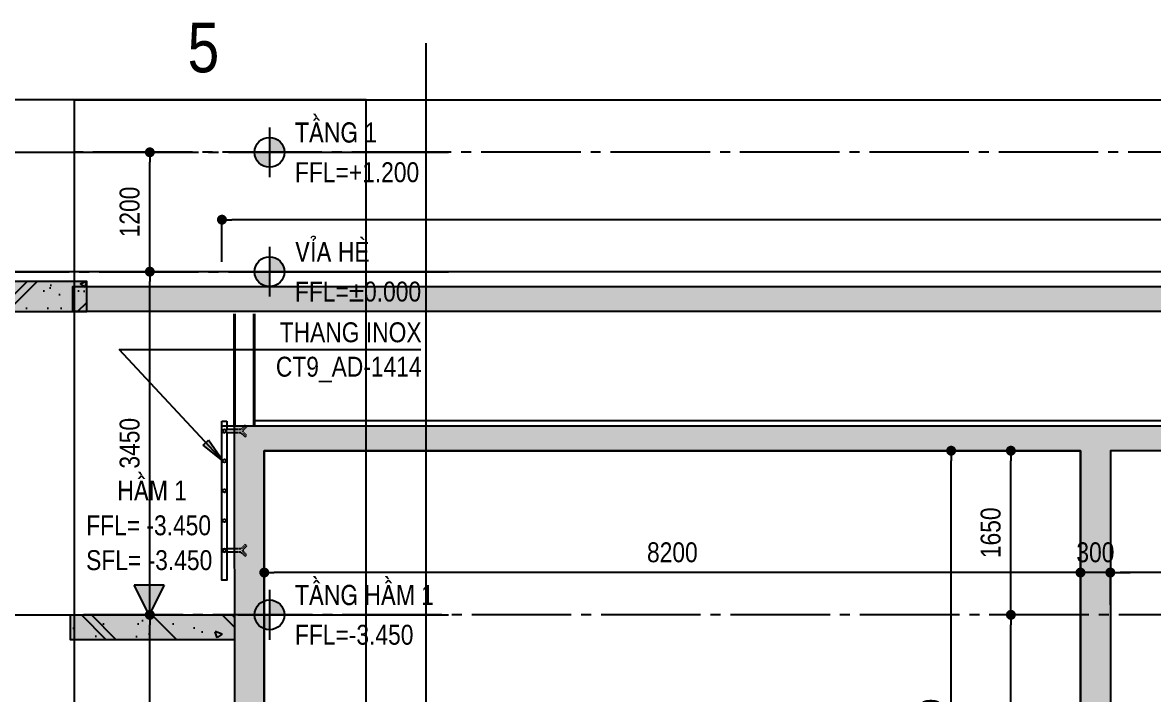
# Model space of a CAD drawing. Header units: millimetres. Extents: x -3021235 to -2791292, y 574414 to 656108.
# Drawn here: x -2848912 to -2837552, y 604693 to 611447 of the extents above; entities that cross this region are included whole.
import ezdxf
from ezdxf.enums import TextEntityAlignment as Align
from ezdxf.xclip import XClip

# ---------------------------------------------------------------- set-up
doc = ezdxf.new("R2010")
doc.units = ezdxf.units.MM
doc.header["$LTSCALE"] = 100
doc.header["$MEASUREMENT"] = 0
for name, pattern in [('Grid level_tw b$0$Center101', [13, 10, -1, 1, -1]), ('Grid level_tw b$0$Grid A-F$0$Center101', [13, 10, -1, 1, -1]), ('Grid Line 200$0$Center101', [13, 10, -1, 1, -1]), ('HTT Hidden 10.5', [1.5, 1, -0.5])]:
    doc.linetypes.add(name, pattern=pattern)
doc.layers.get('0').update_dxf_attribs({"lineweight": 9})
doc.layers.get('Defpoints').update_dxf_attribs({"color": 254, "lineweight": 0})
for name, color, linetype in [('3Text', 3, 'Continuous'), ('Concrete Hatch', 218, 'Continuous'), ('Concrete Line', 6, 'Continuous'), ('Concrete Solid', 216, 'Continuous'), ('Dim 100', 14, 'Continuous'), ('Floor', 3, 'Continuous'), ('Grid level_tw b$0$Basement Grid Line', 250, 'Grid level_tw b$0$Center101'), ('Grid level_tw b$0$Grid Line', 251, 'Grid level_tw b$0$Grid A-F$0$Center101'), ('Grid Line 200$0$Grid Line', 251, 'Grid Line 200$0$Center101'), ('Hatch vat lieu', 252, 'Continuous'), ('Ky hieu Truc', 1, 'Continuous'), ('Level', 94, 'Continuous'), ('Net cat Betong', 6, 'Continuous'), ('Net thay Tuong', 3, 'Continuous'), ('Podium Level', 94, 'Continuous'), ('Sanitary', 40, 'Continuous')]:
    doc.layers.add(name, color=color, linetype=linetype)
doc.layers.add('Net cat Tuong', color=4, linetype='Continuous', lineweight=40)
doc.styles.add('Chi Tiet Ramp DD$0$VNI-HelveC', font='VHELVCN_0.TTF')
doc.styles.add('Grid Line 200$0$VNI-HelveCB', font='VHELVCB_0.TTF')
doc.styles.add('VNI-HelveC', font='VHELVCN_0.TTF')
doc.dimstyles.new('DIM 100', dxfattribs={"dimscale": 100, "dimtxt": 2, "dimasz": 1, "dimexe": 0, "dimexo": 1, "dimgap": 1, "dimtad": 1, "dimdec": 0, "dimzin": 12, "dimdsep": 46, "dimtxsty": 'Chi Tiet Ramp DD$0$VNI-HelveC', "dimblk": 'Chi Tiet Ramp DD$0$_Dot', "dimcen": 1, "dimclrd": 256, "dimclre": 256, "dimclrt": 3, "dimadec": 0, "dimazin": 0, "dimtfac": 1, "dimtdec": 0, "dimtix": 1, "dimtmove": 2, "dimatfit": 3, "dimldrblk": 'Chi Tiet Ramp DD$0$HTT Arrow 30', "dimfxl": 0, "dimtolj": 1, "dimtzin": 0, "dimarcsym": 0})

# ---------------------------------------------------------------- blocks, each defined once
blk = doc.blocks.new('Grid level_tw b')
at = {"layer": 'Grid level_tw b$0$Basement Grid Line'}
blk.add_line((-48392.10243123888, -3449.999999999982), (127204.581540275, -3449.999999999993), dxfattribs=at)
at = {"layer": 'Grid level_tw b$0$Grid Line'}
for p, q in [((-48487.32671347362, 1200.000000000015), (127204.581540275, 1200.000000000004)), ((-48487.32671347355, 1.818989403545856e-11), (127204.581540275, 7.048583938740194e-12))]:
    blk.add_line(p, q, dxfattribs=at)
at = {"layer": 'Grid level_tw b$0$Grid Line', "color": 1}
for p, q in [((-48487.32671347355, 1.818989403545856e-11), (127204.581540275, 7.048583938740194e-12)), ((-48487.32671347362, 1.455191522836685e-11), (127204.581540275, 3.637978807091713e-12))]:
    blk.add_line(p, q, dxfattribs=at)
blk = doc.blocks.new('A$C0075390C')
h = blk.add_hatch(color=1)
h.paths.add_polyline_path([(-150, 150), (-150, 0), (0, 0, 0.4142135623730951)])
h.paths.add_polyline_path([(-150, 0), (-300, 0, 0.4142135623730951), (-150, -150)])
at = {"color": 1}
for p, q in [((-150, 250), (-150, -250)), ((-400, 0), (1650, 0))]:
    blk.add_line(p, q, dxfattribs=at)
blk.add_circle((-150, 0), 150, dxfattribs=at)
at = {"color": 0, "linetype": 'ByBlock', "lineweight": -2, "style": 'VNI-HelveC'}
for tag, p in [('FLOOR', (105.6415034199454, 100)), ('ELEVATION', (105.6415034199454, -300))]:
    blk.add_attdef(tag, p, '', height=200, dxfattribs=at)
blk = doc.blocks.new('Chi Tiet Ramp DD$0$_Dot')
at = {"color": 0, "linetype": 'ByBlock', "lineweight": -2}
blk.add_line((-0.5, 0), (-1, 0), dxfattribs=at)
at = {"color": 0, "linetype": 'ByBlock', "const_width": 0.5}
blk.add_lwpolyline([(-0.25, 0, 1), (0.25, 0, 1)], format="xyb", close=True, dxfattribs=at)
blk = doc.blocks.new('*D588')
at = {"layer": 'Defpoints', "color": 0, "transparency": 16777216}
for p in [(-2936929.574228478, 563949.2271413739), (-2935657.249081146, 563949.2271413739), (-2936929.574228478, 560649.2271413739)]:
    blk.add_point(p, dxfattribs=at)
at = {"layer": 'Dim 100', "lineweight": -2, "transparency": 16777216}
for p, q in [((-2936829.574228478, 563949.2271413739), (-2935657.249081146, 563949.2271413739)), ((-2935657.249081146, 560749.2271413739), (-2935657.249081146, 563849.2271413739)), ((-2936829.574228478, 560649.2271413739), (-2935657.249081146, 560649.2271413739))]:
    blk.add_line(p, q, dxfattribs=at)
at = {"layer": 'Dim 100', "lineweight": -2, "transparency": 16777216, "xscale": 100, "yscale": 100, "zscale": 100}
for p, rotation in [((-2935657.249081146, 563949.2271413739), 90), ((-2935657.249081146, 560649.2271413739), 270)]:
    blk.add_blockref('Chi Tiet Ramp DD$0$_Dot', p, dxfattribs=dict(at, rotation=rotation))
at = {"layer": 'Dim 100', "color": 3, "transparency": 16777216, "insert": (-2935859.382414479, 562299.227141374), "char_height": 200, "attachment_point": 5, "rotation": 90.00000000000001, "style": 'Chi Tiet Ramp DD$0$VNI-HelveC'}
blk.add_mtext('\\A1;3300', dxfattribs=at)
blk = doc.blocks.new('Chi Tiet Ramp DD$0$HTT Arrow 30')
blk.add_hatch(color=256).paths.add_polyline_path([(-2.5, 0.3750000000000002), (-2.5, -0.3749999999999998), (0, 0)])
at = {"color": 0, "linetype": 'ByBlock', "lineweight": -2}
for p, q in [((0, 0), (-2.5, 0.3750000000000002)), ((-2.5, -0.3749999999999998), (-2.5, 0.3750000000000002)), ((0, 0), (-2.5, -0.3749999999999998))]:
    blk.add_line(p, q, dxfattribs=at)
blk = doc.blocks.new('*D589')
at = {"layer": 'Defpoints', "color": 0, "transparency": 16777216}
for p in [(-2936929.146805762, 567399.5373979338), (-2935657.249081146, 567399.5373979338), (-2936929.574228478, 563949.2271413739)]:
    blk.add_point(p, dxfattribs=at)
at = {"layer": 'Dim 100', "lineweight": -2, "transparency": 16777216}
for p, q in [((-2936829.146805762, 567399.5373979338), (-2935657.249081146, 567399.5373979338)), ((-2935657.249081146, 564049.2271413739), (-2935657.249081146, 567299.5373979338)), ((-2936829.574228478, 563949.2271413739), (-2935657.249081146, 563949.2271413739))]:
    blk.add_line(p, q, dxfattribs=at)
at = {"layer": 'Dim 100', "lineweight": -2, "transparency": 16777216, "xscale": 100, "yscale": 100, "zscale": 100}
for p, rotation in [((-2935657.249081146, 567399.5373979338), 90), ((-2935657.249081146, 563949.2271413739), 270)]:
    blk.add_blockref('Chi Tiet Ramp DD$0$_Dot', p, dxfattribs=dict(at, rotation=rotation))
at = {"layer": 'Dim 100', "color": 3, "transparency": 16777216, "insert": (-2935859.382414479, 565674.382269654), "char_height": 200, "attachment_point": 5, "rotation": 90.00000000000001, "style": 'Chi Tiet Ramp DD$0$VNI-HelveC'}
blk.add_mtext('\\A1;3450', dxfattribs=at)
blk = doc.blocks.new('*D590')
at = {"layer": 'Defpoints', "color": 0, "transparency": 16777216}
for p in [(-2936928.85408716, 568599.5373260535), (-2935657.249081146, 568599.5373260535), (-2936929.146805762, 567399.5373979338)]:
    blk.add_point(p, dxfattribs=at)
at = {"layer": 'Dim 100', "lineweight": -2, "transparency": 16777216}
for p, q in [((-2936828.85408716, 568599.5373260535), (-2935657.249081146, 568599.5373260535)), ((-2935657.249081146, 567499.5373979338), (-2935657.249081146, 568499.5373260535)), ((-2936829.146805762, 567399.5373979338), (-2935657.249081146, 567399.5373979338))]:
    blk.add_line(p, q, dxfattribs=at)
at = {"layer": 'Dim 100', "lineweight": -2, "transparency": 16777216, "xscale": 100, "yscale": 100, "zscale": 100}
for p, rotation in [((-2935657.249081146, 568599.5373260535), 90), ((-2935657.249081146, 567399.5373979338), 270)]:
    blk.add_blockref('Chi Tiet Ramp DD$0$_Dot', p, dxfattribs=dict(at, rotation=rotation))
at = {"layer": 'Dim 100', "color": 3, "transparency": 16777216, "insert": (-2935859.382414479, 567999.5373619938), "char_height": 200, "attachment_point": 5, "rotation": 90.00000000000001, "style": 'Chi Tiet Ramp DD$0$VNI-HelveC'}
blk.add_mtext('\\A1;1200', dxfattribs=at)
blk = doc.blocks.new('*U573')
at = {"layer": 'Concrete Hatch'}
h = blk.add_hatch(dxfattribs=at)
h.set_pattern_fill('CONCRETE', color=256, scale=100, style=0, pattern_type=2)
h.set_pattern_definition([(45, (5550, -250.0000000000072), (-353.5533905932737, 353.5533905932738), []), (45, (5550, -150.0000000000072), (-707.1067811865474, 707.1067811865476), []), (49.99999999999999, (5550, -250.0000000000072), (717.2601826007534, -62.75213498259511), [75, -825]), (355, (5550, -250.0000000000072), (-138.751333613, 752.1921337000118), [60, -660]), (100.4514, (5609.77168, -255.2293400000071), (578.5093817140216, 689.4395420609536), [63.74019000000001, -701.142112]), (46.18420000000001, (5550, -50.00000000000716), (1067.241048625644, -165.5190143290181), [112.5, -1237.5]), (96.6356, (5638.936745000001, -63.79330700000719), (934.6627055487033, 974.1178709004417), [95.610288, -1051.713]), (351.1842, (5550, -50.00000000000716), (934.6619451336272, 974.1186009253246), [90, -990]), (21, (5650, -100.0000000000072), (596.9070521184617, -402.6188906653388), [75, -825]), (326.0000000000001, (5650, -100.0000000000072), (243.3153319215817, 725.150045046853), [60, -660]), (71.4514, (5699.742233000001, -133.5516060000072), (840.22262858149, 322.5304967099524), [63.74019000000001, -701.142112]), (37.50000000000001, (5550, -250.0000000000072), (12.15985531729067, 332.8938538313115), [0, -652, 0, -670, 0, -662.5]), (7.499999999999999, (5550, -250.0000000000072), (263.0695374421486, 394.4117118823602), [0, -382, 0, -637, 0, -252.5]), (327.5, (5327, -250.0000000000072), (533.8224361724091, -22.5548717343798), [0, -250, 0, -780, 0, -1035]), (317.5, (5227, -250.0000000000072), (583.1861693423863, 100.1049823323176), [0, -325, 0, -518, 0, -735]), (0, (5900, 99.99999999999284), (0, 1750), [175, -1575]), (0, (6425, 449.9999999999928), (0, 1750), [175, -1575]), (0, (6075, 1149.999999999993), (0, 1750), [175, -700, 175, -700]), (90, (5900, 99.99999999999284), (-1750, 1.071565949253934e-13), [175, -1575]), (90, (6075, 1149.999999999993), (-1750, 1.071565949253934e-13), [175, -1575]), (90, (6600, 449.9999999999928), (-1750, 1.071565949253934e-13), [175, -1575]), (90, (6950, 974.9999999999927), (-1750, 1.071565949253934e-13), [175, -1575]), (135, (6075, 99.99999999999284), (-1750.03271489421, 1.77635683940025e-13), [247.52, -2227.4]), (135, (6250, 1149.999999999993), (-1750.03271489421, 1.77635683940025e-13), [247.52, -2227.4]), (45, (6425, 449.9999999999928), (1.77635683940025e-13, 1750.03271489421), [247.52, -494.97, 247.52, -1484.91]), (0, (5200, -250.0000000000072), (175, 175), [-350, 0])])
h.paths.add_polyline_path([(-50, 50), (-50, -250.0000000000072), (5650, -250.0000000000073), (5650, 50)])
at = {"layer": 'Concrete Solid'}
blk.add_hatch(color=256, dxfattribs=at).paths.add_polyline_path([(-50, 50), (-50, -250.0000000000072), (5650, -250.0000000000073), (5650, 50)])
at = {"layer": 'Concrete Line'}
blk.add_lwpolyline([(-50, 50), (-50, -250.0000000000072), (5650, -250.0000000000073), (5650, 50)], close=True, dxfattribs=at)
blk = doc.blocks.new('Text ES3')
at = {"linetype": 'ByBlock', "lineweight": -2}
blk.add_hatch(color=0, dxfattribs=at).paths.add_polyline_path([(1.5, 3), (-1.5, 3), (0, -8.881784197001252e-16)])
at = {"color": 0, "linetype": 'ByBlock', "lineweight": -2}
for p, q in [((-1.5, 3), (1.5, 3)), ((-1.5, 3), (0, 0)), ((0, 0), (1.5, 3))]:
    blk.add_line(p, q, dxfattribs=at)
at = {"color": 0, "linetype": 'ByBlock', "lineweight": -2, "style": 'VNI-HelveC'}
for tag, p in [('TEXT1', (0, 12.5)), ('TEXT2', (0, 9)), ('TEXT3', (0, 5.5))]:
    blk.add_attdef(tag, text='', height=2, dxfattribs=at).set_placement(p, align=Align.MIDDLE_CENTER)
blk = doc.blocks.new('*D1037')
at = {"layer": 'Defpoints', "color": 0, "transparency": 16777216}
for p in [(-2922288.204424813, 555599.5513570067), (-2921436.225877381, 555599.5513570067), (-2921436.225877262, 552299.5513567682)]:
    blk.add_point(p, dxfattribs=at)
at = {"layer": 'Dim 100', "lineweight": -2, "transparency": 16777216}
for p, q in [((-2921536.225877381, 555599.5513570067), (-2922288.204424813, 555599.5513570067)), ((-2922288.204424813, 552399.5513567682), (-2922288.204424813, 555499.5513570067)), ((-2921536.225877262, 552299.5513567682), (-2922288.204424813, 552299.5513567682))]:
    blk.add_line(p, q, dxfattribs=at)
at = {"layer": 'Dim 100', "lineweight": -2, "transparency": 16777216, "xscale": 100, "yscale": 100, "zscale": 100}
for p, rotation in [((-2922288.204424813, 555599.5513570067), 90), ((-2922288.204424813, 552299.5513567682), 270)]:
    blk.add_blockref('Chi Tiet Ramp DD$0$_Dot', p, dxfattribs=dict(at, rotation=rotation))
at = {"layer": 'Dim 100', "color": 3, "transparency": 16777216, "insert": (-2922490.337758146, 553949.5513568883), "char_height": 200, "attachment_point": 5, "rotation": 90, "style": 'Chi Tiet Ramp DD$0$VNI-HelveC'}
blk.add_mtext('\\A1;3300', dxfattribs=at)
blk = doc.blocks.new('*D1038')
at = {"layer": 'Defpoints', "color": 0, "transparency": 16777216}
for p in [(-2922288.204424813, 557249.5513614691), (-2921588.935983057, 557249.5513614691), (-2921436.225877381, 555599.5513570067)]:
    blk.add_point(p, dxfattribs=at)
at = {"layer": 'Dim 100', "lineweight": -2, "transparency": 16777216}
for p, q in [((-2921688.935983057, 557249.5513614691), (-2922288.204424813, 557249.5513614691)), ((-2922288.204424813, 555699.5513570067), (-2922288.204424813, 557149.5513614691)), ((-2921536.225877381, 555599.5513570067), (-2922288.204424813, 555599.5513570067))]:
    blk.add_line(p, q, dxfattribs=at)
at = {"layer": 'Dim 100', "lineweight": -2, "transparency": 16777216, "xscale": 100, "yscale": 100, "zscale": 100}
for p, rotation in [((-2922288.204424813, 557249.5513614691), 90), ((-2922288.204424813, 555599.5513570067), 270)]:
    blk.add_blockref('Chi Tiet Ramp DD$0$_Dot', p, dxfattribs=dict(at, rotation=rotation))
at = {"layer": 'Dim 100', "color": 3, "transparency": 16777216, "insert": (-2922490.337758146, 556424.5513592387), "char_height": 200, "attachment_point": 5, "rotation": 90, "style": 'Chi Tiet Ramp DD$0$VNI-HelveC'}
blk.add_mtext('\\A1;1650', dxfattribs=at)
blk = doc.blocks.new('*U602')
at = {"layer": 'Concrete Hatch'}
h = blk.add_hatch(dxfattribs=at)
h.set_pattern_fill('CONCRETE', color=256, scale=100, style=0, pattern_type=2)
h.set_pattern_definition([(45, (-47000, -99.99999999999986), (-353.5533905932737, 353.5533905932738), []), (45, (-47000, 1.4210854715202e-13), (-707.1067811865474, 707.1067811865476), []), (49.99999999999999, (-47000, -99.99999999999986), (717.2601826007534, -62.75213498259511), [75, -825]), (355, (-47000, -99.99999999999986), (-138.751333613, 752.1921337000118), [60, -660]), (100.4514, (-46940.22832, -105.2293399999999), (578.5093817140216, 689.4395420609536), [63.74019000000001, -701.142112]), (46.18420000000002, (-47000, 100.0000000000001), (1067.241048625644, -165.5190143290181), [112.4999999999999, -1237.499999999999]), (96.6356, (-46911.063255, 86.20669300000014), (934.6627055487033, 974.1178709004417), [95.610288, -1051.713]), (351.1842, (-47000, 100.0000000000001), (934.6619451336272, 974.1186009253246), [90, -990]), (21, (-46900, 50.00000000000014), (596.9070521184617, -402.6188906653388), [75, -825]), (326.0000000000001, (-46900, 50.00000000000014), (243.3153319215817, 725.150045046853), [60, -660]), (71.4514, (-46850.257767, 16.44839400000014), (840.22262858149, 322.5304967099524), [63.74019000000001, -701.142112]), (37.50000000000001, (-47000, -99.99999999999986), (12.15985531729067, 332.8938538313115), [0, -652, 0, -670, 0, -662.5]), (7.499999999999999, (-47000, -99.99999999999986), (263.0695374421486, 394.4117118823602), [0, -382, 0, -637, 0, -252.5]), (327.5, (-47223, -99.99999999999986), (533.8224361724091, -22.5548717343798), [0, -250, 0, -780, 0, -1035]), (317.5, (-47323, -99.99999999999986), (583.1861693423863, 100.1049823323176), [0, -325, 0, -518, 0, -735]), (0, (-46650, 250.0000000000001), (0, 1750), [175, -1575]), (0, (-46125, 600.0000000000001), (0, 1750), [175, -1575]), (0, (-46475, 1300), (0, 1750), [175, -700, 175, -700]), (90, (-46650, 250.0000000000001), (-1750, 1.071565949253934e-13), [175, -1575]), (90, (-46475, 1300), (-1750, 1.071565949253934e-13), [175, -1575]), (90, (-45950, 600.0000000000001), (-1750, 1.071565949253934e-13), [175, -1575]), (90, (-45600, 1125), (-1750, 1.071565949253934e-13), [175, -1575]), (135, (-46475, 250.0000000000001), (-1750.03271489421, 1.77635683940025e-13), [247.52, -2227.4]), (135, (-46300, 1300), (-1750.03271489421, 1.77635683940025e-13), [247.52, -2227.4]), (45, (-46125, 600.0000000000001), (1.77635683940025e-13, 1750.03271489421), [247.52, -494.97, 247.52, -1484.91]), (0, (-47350, -99.99999999999986), (175, 175), [-350, 0])])
h.paths.add_polyline_path([(-50200, 100), (-50200, -149.9999999999999), (3250, -150), (3250, 100)])
at = {"layer": 'Concrete Solid'}
blk.add_hatch(color=256, dxfattribs=at).paths.add_polyline_path([(-50200, 100), (-50200, -149.9999999999999), (3250, -150), (3250, 100)])
at = {"layer": 'Concrete Line'}
blk.add_lwpolyline([(-50200, 100), (-50200, -149.9999999999999), (3250, -150), (3250, 100)], close=True, dxfattribs=at)
blk = doc.blocks.new('*U607')
at = {"layer": 'Concrete Hatch'}
h = blk.add_hatch(dxfattribs=at)
h.set_pattern_fill('CONCRETE', color=256, scale=100, style=0, pattern_type=2)
h.set_pattern_definition([(45, (1200, -99.99999999999986), (-353.5533905932737, 353.5533905932738), []), (45, (1200, 1.4210854715202e-13), (-707.1067811865474, 707.1067811865476), []), (49.99999999999999, (1200, -99.99999999999986), (717.2601826007534, -62.75213498259511), [75, -825]), (355, (1200, -99.99999999999986), (-138.751333613, 752.1921337000118), [60, -660]), (100.4514, (1259.77168, -105.2293399999999), (578.5093817140216, 689.4395420609536), [63.74019000000001, -701.142112]), (46.18420000000002, (1200, 100.0000000000001), (1067.241048625644, -165.5190143290181), [112.4999999999999, -1237.499999999999]), (96.6356, (1288.936745, 86.20669300000014), (934.6627055487033, 974.1178709004417), [95.610288, -1051.713]), (351.1842, (1200, 100.0000000000001), (934.6619451336272, 974.1186009253246), [90, -990]), (21, (1300, 50.00000000000014), (596.9070521184617, -402.6188906653388), [75, -825]), (326.0000000000001, (1300, 50.00000000000014), (243.3153319215817, 725.150045046853), [60, -660]), (71.4514, (1349.742233, 16.44839400000014), (840.22262858149, 322.5304967099524), [63.74019000000001, -701.142112]), (37.50000000000001, (1200, -99.99999999999986), (12.15985531729067, 332.8938538313115), [0, -652, 0, -670, 0, -662.5]), (7.499999999999999, (1200, -99.99999999999986), (263.0695374421486, 394.4117118823602), [0, -382, 0, -637, 0, -252.5]), (327.5, (977, -99.99999999999986), (533.8224361724091, -22.5548717343798), [0, -250, 0, -780, 0, -1035]), (317.5, (877, -99.99999999999986), (583.1861693423863, 100.1049823323176), [0, -325, 0, -518, 0, -735]), (0, (1550, 250.0000000000001), (0, 1750), [175, -1575]), (0, (2075, 600.0000000000001), (0, 1750), [175, -1575]), (0, (1725, 1300), (0, 1750), [175, -700, 175, -700]), (90, (1550, 250.0000000000001), (-1750, 1.071565949253934e-13), [175, -1575]), (90, (1725, 1300), (-1750, 1.071565949253934e-13), [175, -1575]), (90, (2250, 600.0000000000001), (-1750, 1.071565949253934e-13), [175, -1575]), (90, (2600, 1125), (-1750, 1.071565949253934e-13), [175, -1575]), (135, (1725, 250.0000000000001), (-1750.03271489421, 1.77635683940025e-13), [247.52, -2227.4]), (135, (1900, 1300), (-1750.03271489421, 1.77635683940025e-13), [247.52, -2227.4]), (45, (2075, 600.0000000000001), (1.77635683940025e-13, 1750.03271489421), [247.52, -494.97, 247.52, -1484.91]), (0, (850, -99.99999999999986), (175, 175), [-350, 0])])
h.paths.add_polyline_path([(-200, 100), (-200, -149.9999999999999), (1450, -150), (1450, 100)])
at = {"layer": 'Concrete Solid'}
blk.add_hatch(color=256, dxfattribs=at).paths.add_polyline_path([(-200, 100), (-200, -149.9999999999999), (1450, -150), (1450, 100)])
at = {"layer": 'Concrete Line'}
blk.add_lwpolyline([(-200, 100), (-200, -149.9999999999999), (1450, -150), (1450, 100)], close=True, dxfattribs=at)
blk = doc.blocks.new('*D1069')
at = {"layer": 'Defpoints', "color": 0, "transparency": 16777216}
for p in [(-2930213.935092024, 559572.3520826754), (-2930213.935092024, 559049.5513570065), (-2878913.935093445, 559049.5513570065)]:
    blk.add_point(p, dxfattribs=at)
at = {"layer": 'Dim 100', "lineweight": -2, "transparency": 16777216}
for p, q in [((-2930213.935092024, 559149.5513570065), (-2930213.935092024, 559572.3520826754)), ((-2879013.935093445, 559572.3520826754), (-2930113.935092024, 559572.3520826754)), ((-2878913.935093445, 559149.5513570065), (-2878913.935093445, 559572.3520826754))]:
    blk.add_line(p, q, dxfattribs=at)
at = {"layer": 'Dim 100', "lineweight": -2, "transparency": 16777216, "xscale": 100, "yscale": 100, "zscale": 100, "rotation": 180}
blk.add_blockref('Chi Tiet Ramp DD$0$_Dot', (-2930213.935092024, 559572.3520826754), dxfattribs=at)
at = {"layer": 'Dim 100', "lineweight": -2, "transparency": 16777216, "xscale": 100, "yscale": 100, "zscale": 100}
blk.add_blockref('Chi Tiet Ramp DD$0$_Dot', (-2878913.935093445, 559572.3520826754), dxfattribs=at)
at = {"layer": 'Dim 100', "color": 3, "transparency": 16777216, "insert": (-2904563.935092734, 559774.4854160087), "char_height": 200, "attachment_point": 5, "style": 'Chi Tiet Ramp DD$0$VNI-HelveC'}
blk.add_mtext('\\A1;51300', dxfattribs=at)
blk = doc.blocks.new('*D1070')
at = {"layer": 'Defpoints', "color": 0, "transparency": 16777216}
for p in [(-2922888.204424813, 557249.5513614691), (-2921588.935982433, 557249.5513614691), (-2921588.935982075, 551749.5513644617)]:
    blk.add_point(p, dxfattribs=at)
at = {"layer": 'Dim 100', "lineweight": -2, "transparency": 16777216}
for p, q in [((-2921688.935982433, 557249.5513614691), (-2922888.204424813, 557249.5513614691)), ((-2922888.204424813, 551849.5513644617), (-2922888.204424813, 557149.5513614691)), ((-2921688.935982075, 551749.5513644617), (-2922888.204424813, 551749.5513644617))]:
    blk.add_line(p, q, dxfattribs=at)
at = {"layer": 'Dim 100', "lineweight": -2, "transparency": 16777216, "xscale": 100, "yscale": 100, "zscale": 100}
for p, rotation in [((-2922888.204424813, 557249.5513614691), 90), ((-2922888.204424813, 551749.5513644617), 270)]:
    blk.add_blockref('Chi Tiet Ramp DD$0$_Dot', p, dxfattribs=dict(at, rotation=rotation))
at = {"layer": 'Dim 100', "color": 3, "transparency": 16777216, "insert": (-2923090.337758146, 554499.5513629662), "char_height": 200, "attachment_point": 5, "rotation": 90, "style": 'Chi Tiet Ramp DD$0$VNI-HelveC'}
blk.add_mtext('\\A1;5500', dxfattribs=at)
blk = doc.blocks.new('*D1087')
at = {"layer": 'Defpoints', "color": 0, "transparency": 16777216}
for p in [(-2921288.935976829, 556024.781147319), (-2921288.935976829, 555599.5513570065), (-2915613.935079469, 555599.5513570065)]:
    blk.add_point(p, dxfattribs=at)
at = {"layer": 'Dim 100', "lineweight": -2, "transparency": 16777216}
for p, q in [((-2921288.935976829, 555699.5513570065), (-2921288.935976829, 556024.781147319)), ((-2915713.935079469, 556024.781147319), (-2921188.935976829, 556024.781147319)), ((-2915613.935079469, 555699.5513570065), (-2915613.935079469, 556024.781147319))]:
    blk.add_line(p, q, dxfattribs=at)
at = {"layer": 'Dim 100', "lineweight": -2, "transparency": 16777216, "xscale": 100, "yscale": 100, "zscale": 100, "rotation": 180}
blk.add_blockref('Chi Tiet Ramp DD$0$_Dot', (-2921288.935976829, 556024.781147319), dxfattribs=at)
at = {"layer": 'Dim 100', "lineweight": -2, "transparency": 16777216, "xscale": 100, "yscale": 100, "zscale": 100}
blk.add_blockref('Chi Tiet Ramp DD$0$_Dot', (-2915613.935079469, 556024.781147319), dxfattribs=at)
at = {"layer": 'Dim 100', "color": 3, "transparency": 16777216, "insert": (-2918451.435528149, 556226.9144806523), "char_height": 200, "attachment_point": 5, "style": 'Chi Tiet Ramp DD$0$VNI-HelveC'}
blk.add_mtext('\\A1;5675', dxfattribs=at)
blk = doc.blocks.new('*D1088')
at = {"layer": 'Defpoints', "color": 0, "transparency": 16777216}
for p in [(-2921588.935982432, 556024.781147319), (-2921588.935982432, 555599.5513570065), (-2921288.935976829, 555599.5513570065)]:
    blk.add_point(p, dxfattribs=at)
at = {"layer": 'Dim 100', "lineweight": -2, "transparency": 16777216}
for p, q in [((-2921688.935982432, 556024.781147319), (-2921788.935982432, 556024.781147319)), ((-2921588.935982432, 555699.5513570065), (-2921588.935982432, 556024.781147319)), ((-2921288.935976829, 556024.781147319), (-2921588.935982432, 556024.781147319)), ((-2921288.935976829, 555699.5513570065), (-2921288.935976829, 556024.781147319)), ((-2921188.935976829, 556024.781147319), (-2921088.935976829, 556024.781147319))]:
    blk.add_line(p, q, dxfattribs=at)
at = {"layer": 'Dim 100', "lineweight": -2, "transparency": 16777216, "xscale": 100, "yscale": 100, "zscale": 100}
blk.add_blockref('Chi Tiet Ramp DD$0$_Dot', (-2921588.935982432, 556024.781147319), dxfattribs=at)
at = {"layer": 'Dim 100', "lineweight": -2, "transparency": 16777216, "xscale": 100, "yscale": 100, "zscale": 100, "rotation": 180}
blk.add_blockref('Chi Tiet Ramp DD$0$_Dot', (-2921288.935976829, 556024.781147319), dxfattribs=at)
at = {"layer": 'Dim 100', "color": 3, "transparency": 16777216, "insert": (-2921438.93597963, 556226.9144806523), "char_height": 200, "attachment_point": 5, "style": 'Chi Tiet Ramp DD$0$VNI-HelveC'}
blk.add_mtext('\\A1;300', dxfattribs=at)
blk = doc.blocks.new('*D1089')
at = {"layer": 'Defpoints', "color": 0, "transparency": 16777216}
for p in [(-2929788.935094459, 556024.781147319), (-2929788.935094459, 555599.5513570026), (-2921588.935982432, 555599.5513570065)]:
    blk.add_point(p, dxfattribs=at)
at = {"layer": 'Dim 100', "lineweight": -2, "transparency": 16777216}
for p, q in [((-2929788.935094459, 555699.5513570026), (-2929788.935094459, 556024.781147319)), ((-2921688.935982432, 556024.781147319), (-2929688.935094459, 556024.781147319)), ((-2921588.935982432, 555699.5513570065), (-2921588.935982432, 556024.781147319))]:
    blk.add_line(p, q, dxfattribs=at)
at = {"layer": 'Dim 100', "lineweight": -2, "transparency": 16777216, "xscale": 100, "yscale": 100, "zscale": 100, "rotation": 180}
blk.add_blockref('Chi Tiet Ramp DD$0$_Dot', (-2929788.935094459, 556024.781147319), dxfattribs=at)
at = {"layer": 'Dim 100', "lineweight": -2, "transparency": 16777216, "xscale": 100, "yscale": 100, "zscale": 100}
blk.add_blockref('Chi Tiet Ramp DD$0$_Dot', (-2921588.935982432, 556024.781147319), dxfattribs=at)
at = {"layer": 'Dim 100', "color": 3, "transparency": 16777216, "insert": (-2925688.935538446, 556226.9144806523), "char_height": 200, "attachment_point": 5, "style": 'Chi Tiet Ramp DD$0$VNI-HelveC'}
blk.add_mtext('\\A1;8200', dxfattribs=at)
blk = doc.blocks.new('A$C3CC3424A')
at = {"layer": 'Hatch vat lieu', "linetype": 'HTT Hidden 10.5', "ltscale": 0.1}
for p, q in [((-150.6356727265811, 51.93791782498556), (-164.7778083503072, 37.79578220125586)), ((-164.7778083503072, 37.79578220125586), (-122.3514014791144, -4.630624669936878)), ((-150.6356727265811, 51.9379178249892), (-108.2092658553884, 9.511510953789184)), ((-108.2092658553884, 9.511510953789184), (-42.35140147911443, 9.511510953781908)), ((-164.7778083503072, -50.77276029367022), (-122.3514014791144, -8.34635342247384)), ((-150.6356727265811, -64.91489591740356), (-164.7778083503072, -50.77276029367022)), ((-150.6356727265811, -64.91489591740356), (-108.2092658553884, -22.48848904621445)), ((-122.3514014791144, -8.346353422470202), (-122.3514014791144, -4.630624669936878)), ((-108.2092658553884, -22.48848904621082), (-42.35140147911443, -22.48848904621809))]:
    blk.add_line(p, q, dxfattribs=at)
at = {"layer": 'Net thay Tuong', "color": 7}
blk.add_circle((57.64859852088557, -6.488489046207178), 16, dxfattribs=at)
at = {"layer": 'Sanitary'}
for p, q in [((-42.35140147893981, 9.511510953781908), (32.64859852088557, 9.511510953789184)), ((-42.35140147893981, -22.48848904621809), (32.64859852088557, -22.48848904621082))]:
    blk.add_line(p, q, dxfattribs=at)
blk.add_arc((13.43922580782964, -6.488489046210816), 25.00000000058248, 320.2081805019959, 39.7918194980041, dxfattribs=at)
blk = doc.blocks.new('*U608')
at = {"layer": 'Grid Line 200$0$Grid Line'}
blk.add_line((0, 0), (0, 118), dxfattribs=at)
at = {"layer": 'Ky hieu Truc', "lineweight": -2}
blk.add_line((0, -3), (0, 0), dxfattribs=at)
blk.add_circle((-3.673940397442059e-16, -9), 6, dxfattribs=at)
at = {"layer": 'Ky hieu Truc', "color": 3, "lineweight": -2, "style": 'Grid Line 200$0$VNI-HelveCB'}
blk.add_attdef('GRID', text='', height=5, dxfattribs=at).set_placement((-3.673940397442059e-16, -9), align=Align.MIDDLE)
blk = doc.blocks.new('BeXLNTSec3')
at = {"layer": 'Floor'}
blk.add_lwpolyline([(7769.739779964555, -1150), (2002.668088982813, -1150)], dxfattribs=at)
at = {"layer": 'Dim 100'}
ref = blk.add_blockref('Grid level_tw b', (40510.96240976872, -1149.999997508596), dxfattribs=at)
XClip(ref).set_block_clipping_path([(-48754.29189209305, -7749.999999999978), (-30204.00056230164, 1728.315570317718)])
at = {"layer": 'Net cat Betong'}
blk.add_blockref('*U573', (1849.999997801613, -1300), dxfattribs=at)
at = {"layer": 'Podium Level'}
for p, values in [((9486.044802975375, 50.00000225298572), {'ELEVATION': 'FFL=+1.200', 'FLOOR': 'TAÀNG 1'}), ((9486.044802975375, -1149.999997747014), {'ELEVATION': 'FFL=%%P0.000', 'FLOOR': 'VÆA HEØ'}), ((9486.044802975375, -4599.999997747014), {'ELEVATION': 'FFL=-3.450', 'FLOOR': 'TAÀNG HAÀM 1'})]:
    blk.add_blockref('A$C0075390C', p, dxfattribs=at).add_auto_attribs(values)
at = {"layer": 'Ky hieu Truc', "color": 3, "style": 'Grid Line 200$0$VNI-HelveCB'}
blk.add_text('5', height=500, dxfattribs=at).set_placement((8672.406327587552, 1100.694784682477), align=Align.MIDDLE)
at = {"layer": 'Dim 100'}
for base, p1, p2, picture, middle in [((8134.025894242804, 50.3101871709805), (6862.128169625998, -1149.689740948728), (6862.420888228342, 50.3101871709805), '*D590', (7931.892560909502, -549.6897768888157)), ((8134.025894242804, -1149.689740948728), (6861.700746910647, -4599.999997508596), (6862.128169625998, -1149.689740948728), '*D589', (7931.892560909502, -2874.844869228662)), ((8134.025894242804, -4599.999997508596), (6861.700746910647, -7899.999997508596), (6861.700746910647, -4599.999997508596), '*D588', (7931.892560909502, -6249.999997508596))]:
    dim = blk.add_linear_dim(base=base, p1=p1, p2=p2, angle=270, dimstyle='DIM 100', dxfattribs=at)
    dim.commit()
    dim.dimension.update_dxf_attribs({"geometry": picture, "text_midpoint": middle, "insert": (2943791.274975388, -568549.2271388825)})
blk = doc.blocks.new('BeXLNTSec1')
at = {"layer": 'Concrete Hatch'}
h = blk.add_hatch(dxfattribs=at)
h.set_pattern_fill('BTCT', color=256, scale=50, angle=-90, pattern_type=2)
h.set_pattern_definition([(45, (-11712.3546529063, -30279.8814844939), (-88.38834764831844, 88.38834764831844), []), (45, (-11712.3546529063, -30224.8814844939), (-88.38834764831844, 88.38834764831844), []), (49.99999999999999, (-11712.3546529063, -30279.8814844939), (358.6300913003767, -31.37606749129758), [37.5, -412.5]), (355, (-11712.3546529063, -30279.8814844939), (-69.37566680649998, 376.0960668500059), [30, -330]), (100.4514, (-11682.46881290618, -30282.49615449389), (289.2546908570108, 344.7197710304768), [31.87009499999999, -350.5710559999998]), (46.1842, (-11712.3546529063, -30179.8814844939), (533.6205243128222, -82.75950716450907), [56.24999999999991, -618.7499999999985]), (96.63559999999993, (-11667.88628040627, -30186.77813799388), (467.3313527743517, 487.0589354502208), [47.80514399999998, -525.8564999999996]), (351.1842000000001, (-11712.3546529063, -30179.8814844939), (467.3309725668137, 487.0593004626622), [45, -495]), (20.99999999999996, (-11662.3546529063, -30204.8814844939), (298.4535260592309, -201.3094453326694), [37.5, -412.5]), (326.0000000000001, (-11662.3546529063, -30204.8814844939), (121.6576659607909, 362.5750225234265), [30, -330]), (71.45140000000002, (-11637.48353640642, -30221.65728749393), (420.111314290745, 161.2652483549762), [31.87009499999996, -350.5710559999993]), (37.50000000000001, (-11712.3546529063, -30279.8814844939), (6.079927658645344, 166.4469269156558), [0, -326, 0, -335, 0, -331.25]), (7.499999999999932, (-11712.3546529063, -30279.8814844939), (131.5347687210743, 197.2058559411801), [0, -191, 0, -318.5, 0, -126.25]), (327.5, (-11823.8546529063, -30279.8814844939), (266.9112180862045, -11.27743586718989), [0, -124.9999999999999, 0, -389.9999999999995, 0, -517.4999999999991]), (317.5, (-11873.8546529063, -30279.8814844939), (291.5930846711931, 50.05249116615884), [0, -162.5, 0, -259, 0, -367.5]), (360, (-11537.3546529063, -30104.8814844939), (5.35782974626967e-14, 875), [87.5, -787.5]), (360, (-11274.8546529063, -29929.8814844939), (5.35782974626967e-14, 875), [87.5, -787.5]), (360, (-11449.8546529063, -29579.8814844939), (5.35782974626967e-14, 875), [87.5, -350, 87.5, -350]), (90, (-11537.3546529063, -30104.8814844939), (-875, 1.071565949253934e-13), [87.5, -787.5]), (90, (-11449.8546529063, -29579.8814844939), (-875, 1.071565949253934e-13), [87.5, -787.5]), (90, (-11187.3546529063, -29929.8814844939), (-875, 1.071565949253934e-13), [87.5, -787.5]), (90, (-11012.3546529063, -29667.3814844939), (-875, 1.071565949253934e-13), [87.5, -787.5]), (135, (-11449.8546529063, -30104.8814844939), (-875.016357447105, 1.423971410374712e-13), [123.76, -1113.7]), (135, (-11362.3546529063, -29579.8814844939), (-875.016357447105, 1.423971410374712e-13), [123.76, -1113.7]), (45, (-11274.8546529063, -29929.8814844939), (5.357929906745867e-14, 875.0163574471051), [123.76, -247.485, 123.76, -742.455]), (360, (-11887.3546529063, -30279.8814844939), (87.5, 87.5), [-175, 0])])
h.paths.add_polyline_path([(-11324.99911767477, 5200.000014276709), (39850.00088090403, 5200.000022961409), (39850.00088972552, -9.348150342702866e-08), (39550.00087657711, -9.348150342702866e-08), (39550.00087649515, 200.0000283392146), (39550.00087461434, 4950.000023148954), (34500.00088617764, 4950.000021956861), (34500.00089023076, 200.0000262702815), (34200.00088188611, 200.0000261473469), (34200.00088033639, 4950.000021956861), (24000.00086525874, 4950.000020049512), (24000.00086525874, 200.0000219683861), (23700.00088480907, 200.0000218454516), (23700.00087980228, 4950.00002052635), (16650.00090159895, 4950.000019095838), (16650.00090803625, 200.000018957071), (16350.00088061811, 200.0000188341364), (16350.00088014128, 4950.000019334257), (9250.00089511834, 4950.000017903745), (9250.000899648294, 200.0000159252668), (8950.00088868104, 200.0000158023322), (8950.000887131318, 4950.000017665327), (3450.000880336389, 4950.000016711652), (3450.000880455598, 200.0000135489972), (3150.000898813829, 200.0000134260627), (3150.000894879922, 4950.000016950071), (-2525.000002480112, 4950.000015757978), (-2525.000000549015, -9.348150342702866e-08), (-2535.058903384488, -9.348150342702866e-08), (-2535.058903384488, -549.9999812529422), (-2825.000007725321, -549.9999812494498), (-2825.000008082949, 4950.000015757978), (-11024.99912005849, 4950.000014089048), (-11024.99912023218, -549.999981146073), (-11317.48123092949, -549.9999811425805)])
h.paths.add_polyline_path([(-2525.00000062678, 200.0000112955458), (39550.00087649515, 200.0000283392146), (39550.00087657711, 2.83392146229744e-05), (-2525.000000549015, 1.129554584622383e-05)], flags=17)
h.paths.add_polyline_path([(-11442.48123092949, -549.9999811425805), (-11149.99912023218, -549.999981146073), (-11149.99912023218, -549.9999849572778), (-2535.058903384488, -549.9999812571332), (-2535.058903384488, -749.9999814956682), (-11442.48123092949, -749.9999854308553)])
at = {"layer": '3Text'}
blk.add_lwpolyline([(39650.00088107912, 5250.000022927532), (-11124.99911770271, 5249.999994577141)], dxfattribs=at)
at = {"layer": 'Concrete Line'}
for points in [[(-11449.99911767477, 5200.000014276709), (39850.00088090403, 5200.000022961409), (39850.00088972552, 1.081882510334253e-05)], [(16650.00090803625, 200.000018957071), (16350.00088061811, 200.0000188341364), (16350.00088014128, 4950.000019334257), (9250.00089511834, 4950.000017903745), (9250.000899648294, 200.0000159252668), (8950.00088868104, 200.0000158023322), (8950.000887131318, 4950.000017665327), (3450.000880336389, 4950.000016711652), (3450.000880455598, 200.0000135489972), (3150.000898813829, 200.0000134260627), (3150.000894879922, 4950.000016950071), (-2525.000002480112, 4950.000015757978), (-2525.000000549015, -9.348150342702866e-08), (-2535.058903384488, -9.348150342702866e-08), (-2535.058903384488, -549.9999812529422), (-2825.000007725321, -549.9999812494498), (-2825.000008082949, 4950.000015757978), (-11024.99912005849, 4950.000014089048), (-11024.99912023218, -549.999981146073), (-11317.48123092949, -549.9999811425805), (-11324.99911767477, 5200.000014276709), (39850.00088090403, 5200.000022961409)], [(-11024.99912023218, -549.9999849572778), (-11024.99912005849, 4950.000014089048), (-2825.000008082949, 4950.000015757978), (-2825.000007725321, -549.9999816194177)], [(3150.000898813829, 200.0000167116523), (3150.000894879922, 4950.000016950071), (-2525.000002480112, 4950.000015757978), (-2525.000000334345, -549.9999813809991)]]:
    blk.add_lwpolyline(points, dxfattribs=at)
at = {"layer": 'Floor'}
blk.add_lwpolyline([(40400.98728599632, 6750.000011295662), (-12932.11151529243, 6750.000011295662)], dxfattribs=at)
at = {"layer": 'Net cat Tuong'}
for p, q in [((-11324.99911767477, 5200.000014276709), (-11324.99911830295, 6325.000008469215)), ((-11124.99911767477, 5200.000014388352), (-11124.99911830295, 6325.000008580857))]:
    blk.add_line(p, q, dxfattribs=at)
at = {"layer": 'Net thay Tuong', "color": 7}
for centre in [(-11424.94634509878, 4847.498081962112), (-11424.94634509878, 4547.498081962112), (-11424.94634509878, 4247.498081962112), (-11424.94634509878, 3947.498081962112)]:
    blk.add_circle(centre, 16, dxfattribs=at)
at = {"layer": 'Sanitary'}
for p, q in [((-11449.94634509878, 5247.498081962112), (-11399.94634509878, 5247.498081962112)), ((-11399.94634509878, 5247.498081962112), (-11399.94634509878, 5163.498081962112))]:
    blk.add_line(p, q, dxfattribs=at)
blk.add_lwpolyline([(-11399.94634509925, 5131.498081962112), (-11399.94634509925, 3647.498081961996), (-11449.94634509878, 3647.498081961996), (-11449.94634509878, 5247.498081962112)], dxfattribs=at)
at = {"xscale": -1}
for name, p in [('*U602', (-9699.012714003678, 6500.000011295662)), ('A$C3CC3424A', (-11367.29774657823, 5153.986571008223)), ('A$C3CC3424A', (-11367.29774657823, 3953.98657100834)), ('*U607', (-11522.5149078886, 3199.970558995032))]:
    blk.add_blockref(name, p, dxfattribs=at)
at = {"layer": 'Dim 100'}
ref = blk.add_blockref('Grid level_tw b', (-5633.085155820008, 6750.000011295546), dxfattribs=dict(at, xscale=-1))
XClip(ref).set_block_clipping_path([(-49800.09708836142, -7788.799327363013), (7299.026374893569, 1728.3155703177035)])
at = {"layer": 'Ky hieu Truc'}
ref = blk.add_blockref('*U608', (-9400, -2753.897409785422), dxfattribs=dict(at, xscale=-100, yscale=100, zscale=100))
ref.add_attrib('GRID', '5', dxfattribs={"color": 3, "lineweight": -2, "height": 500, "style": 'Grid Line 200$0$VNI-HelveCB'}).set_placement((-9400, -3653.897409785422), align=Align.MIDDLE)
at = {"layer": 'Level'}
ref = blk.add_blockref('Text ES3', (-12180.38884635409, 3300.000010580407), dxfattribs=dict(at, xscale=-100, yscale=100, zscale=100))
ref.add_attrib('TEXT1', 'HAÀM 1', dxfattribs={"layer": '0', "color": 0, "linetype": 'ByBlock', "lineweight": -2, "height": 200, "style": 'VNI-HelveC'}).set_placement((-12151.58884635381, 4550.000010580407), align=Align.MIDDLE_CENTER)
ref.add_attrib('TEXT2', 'FFL= -3.450', dxfattribs={"layer": '0', "color": 0, "linetype": 'ByBlock', "lineweight": -2, "height": 200, "style": 'VNI-HelveC'}).set_placement((-12186.788846354, 4200.000010580407), align=Align.MIDDLE_CENTER)
ref.add_attrib('TEXT3', 'SFL= -3.450', dxfattribs={"layer": '0', "color": 0, "linetype": 'ByBlock', "lineweight": -2, "height": 200, "style": 'VNI-HelveC'}).set_placement((-12180.92217980651, 3850.000010580407), align=Align.MIDDLE_CENTER)
at = {"layer": 'Level', "char_height": 200, "width": 10693.02679167274, "attachment_point": 3, "line_spacing_factor": 0.9, "style": 'VNI-HelveC'}
for s, insert in [('THANG INOX', (-9444.356950858608, 6240.613942239666)), ('CT9_AD-1414', (-9444.356950858608, 5894.832870799))]:
    blk.add_mtext(s, dxfattribs=dict(at, insert=insert))
at = {"layer": 'Dim 100'}
for base, p1, p2, angle, picture, middle in [((-11449.99911767477, 7272.800736964564), (39850.00088090403, 6750.000011295662), (-11449.99911767477, 6750.000011295662), 180, '*D1069', (14200.00088161463, 7474.934070297866)), ((-4124.268450464588, 4950.000015758211), (-2825.000007725321, -549.9999812494498), (-2825.000008082949, 4950.000015757978), 270, '*D1070', (-4326.401783797424, 2200.000017255312)), ((-3524.268450464588, 4950.000015758211), (-2672.289903031196, 3300.000011295546), (-2825.000008706935, 4950.000015757978), 270, '*D1038', (-3726.401783797424, 4125.00001352781)), ((-11024.99912011065, 3725.229801608133), (-2825.000008082949, 3300.000011295662), (-11024.99912011065, 3300.000011291704), 180, '*D1089', (-6924.999564096797, 3927.363134941435)), ((-2825.000008082949, 3725.229801608133), (-2525.000002480112, 3300.000011295662), (-2825.000008082949, 3300.000011295662), 180, '*D1088', (-2675.00000528153, 3927.363134941435)), ((-2525.000002480112, 3725.229801608133), (3150.000894879922, 3300.000011295662), (-2525.000002480112, 3300.000011295662), 180, '*D1087', (312.5004461999051, 3927.363134941435)), ((-3524.268450464588, 3300.000011295779), (-2672.289902911987, 1.105712726712227e-05), (-2672.289903031196, 3300.000011295546), 270, '*D1037', (-3726.401783797424, 1650.000011177384))]:
    dim = blk.add_linear_dim(base=base, p1=p1, p2=p2, angle=angle, dimstyle='DIM 100', dxfattribs=at)
    dim.commit()
    dim.dimension.update_dxf_attribs({"geometry": picture, "text_midpoint": middle, "insert": (2918763.935974349, -552299.5513457109)})
at = {"layer": 'Level'}
blk.add_leader([(-11440.94634509878, 4847.498081962112), (-12482.70469743991, 5968.177723607398), (-9450.631869556382, 5968.177723607514)], dimstyle='DIM 100', override={"dimgap": 1, "dimtad": 0}, dxfattribs=at)

msp = doc.modelspace()

# ---------------------------------------------------------------- block references
at = {"layer": 'Ky hieu Truc'}
for name, p in [('BeXLNTSec3', (-2855767.519340062, 610092.6502773123)), ('BeXLNTSec1', (-2835459.034232245, 602192.6502514593))]:
    msp.add_blockref(name, p, dxfattribs=at)

doc.saveas('drawing.dxf')
